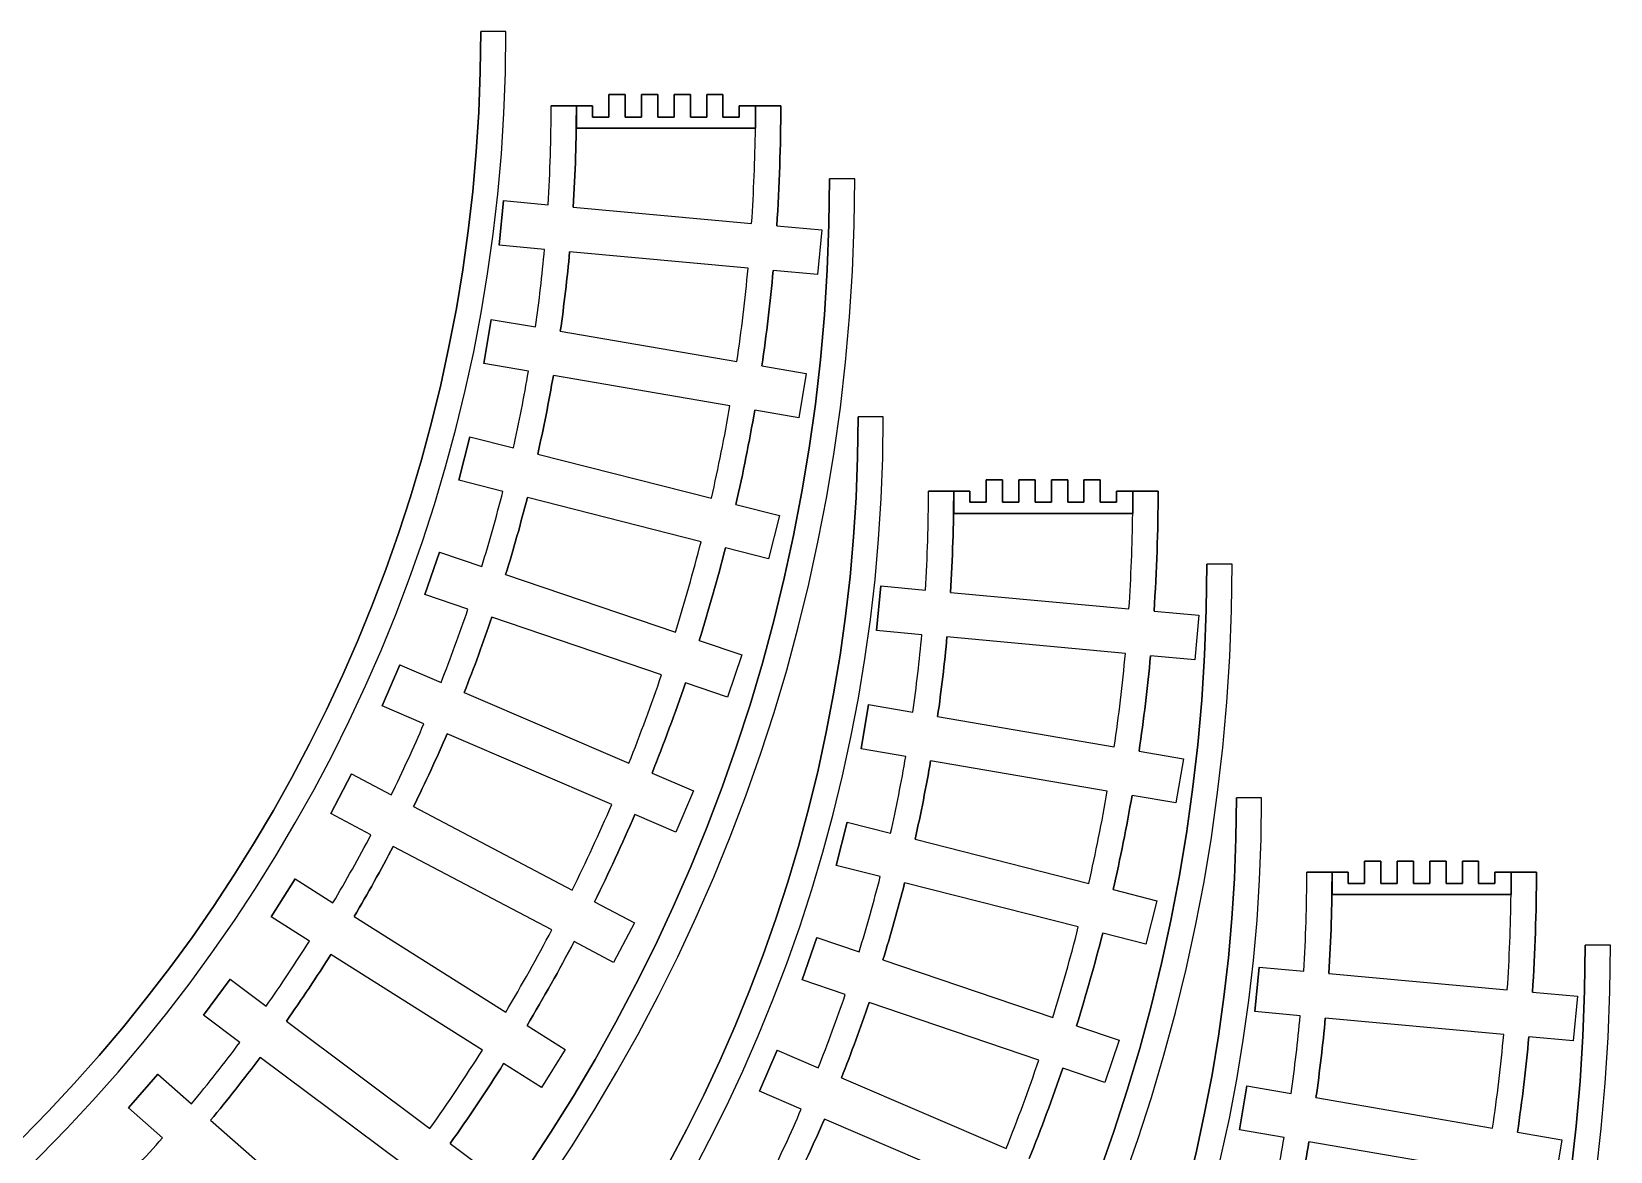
# Model space of a CAD drawing. Header units: millimetres. Extents: x 32 to 618, y 131 to 681.
# Drawn here: x 267.6 to 549.5, y 481.5 to 681.5 of the extents above; entities that cross this region are included whole.
import ezdxf

# ---------------------------------------------------------------- set-up
doc = ezdxf.new("R2010")
doc.units = ezdxf.units.MM
doc.layers.add('TechDraw', color=7, linetype='CONTINUOUS')

msp = doc.modelspace()

# ---------------------------------------------------------------- linework, layer by layer
at = {"layer": 'TechDraw', "color": 7}
for points in [[(352.29, 681.497), (347.79, 681.497)], [(352.29, 681.497), (347.79, 681.497)], [(360.3591, 668.228), (364.8591, 668.228), (367.7681, 668.228), (367.7681, 666.228), (370.6771, 666.228), (370.6771, 668.228), (370.6771, 670.228), (373.5861, 670.228), (373.5861, 668.228), (373.5861, 666.228), (376.4951, 666.228), (376.4951, 668.228), (376.4951, 670.228), (379.4041, 670.228), (379.4041, 668.228), (379.4041, 666.228), (382.3131, 666.228), (382.3131, 668.228), (382.3131, 670.228), (385.2221, 670.228), (385.2221, 668.228), (385.2221, 666.228), (388.1311, 666.228), (388.1311, 668.228), (388.1311, 670.228), (391.0401, 670.228), (391.0401, 668.228), (391.0401, 666.228), (393.9501, 666.228), (393.9501, 668.228), (396.8591, 668.228), (401.3591, 668.228)], [(360.3591, 668.228), (364.8591, 668.228)], [(364.8591, 668.228), (360.3591, 668.228)], [(396.8591, 668.228), (393.9501, 668.228), (393.9501, 666.228), (391.0401, 666.228), (391.0401, 668.228), (391.0401, 670.228), (388.1311, 670.228), (388.1311, 668.228), (388.1311, 666.228), (385.2221, 666.228), (385.2221, 668.228), (385.2221, 670.228), (382.3131, 670.228), (382.3131, 668.228), (382.3131, 666.228), (379.4041, 666.228), (379.4041, 668.228), (379.4041, 670.228), (376.4951, 670.228), (376.4951, 668.228), (376.4951, 666.228), (373.5861, 666.228), (373.5861, 668.228), (373.5861, 670.228), (370.6771, 670.228), (370.6771, 668.228), (370.6771, 666.228), (367.7681, 666.228), (367.7681, 668.228), (364.8591, 668.228), (364.8591, 664.228), (396.8331, 664.228)], [(396.8331, 664.228), (364.8591, 664.228), (364.8591, 668.228)], [(364.8591, 668.228), (364.8591, 664.228)], [(367.7681, 668.228), (364.8591, 668.228)], [(367.7681, 666.228), (367.7681, 668.228)], [(370.6771, 670.228), (370.6771, 668.228)], [(373.5861, 670.228), (370.6771, 670.228)], [(370.6771, 668.228), (370.6771, 666.228)], [(376.4951, 666.228), (373.5861, 666.228), (373.5861, 668.228), (373.5861, 670.228)], [(376.4951, 670.228), (376.4951, 668.228)], [(379.4041, 670.228), (376.4951, 670.228)], [(376.4951, 668.228), (376.4951, 666.228)], [(382.3131, 666.228), (379.4041, 666.228), (379.4041, 668.228), (379.4041, 670.228)], [(382.3131, 670.228), (382.3131, 668.228)], [(385.2221, 670.228), (382.3131, 670.228)], [(382.3131, 668.228), (382.3131, 666.228)], [(388.1311, 666.228), (385.2221, 666.228), (385.2221, 668.228), (385.2221, 670.228)], [(388.1311, 670.228), (388.1311, 668.228)], [(391.0401, 670.228), (388.1311, 670.228)], [(388.1311, 668.228), (388.1311, 666.228)], [(393.9501, 666.228), (391.0401, 666.228), (391.0401, 668.228), (391.0401, 670.228)], [(396.8591, 664.228), (396.8591, 668.228), (393.9501, 668.228)], [(393.9501, 668.228), (393.9501, 666.228)], [(396.8331, 664.228), (396.8591, 664.228), (396.8591, 668.228), (401.3591, 668.228)], [(396.8331, 664.228), (396.8591, 664.228), (396.8591, 668.228)], [(401.3591, 668.228), (396.8591, 668.228)], [(370.6771, 666.228), (367.7681, 666.228)], [(364.8591, 664.228), (396.8331, 664.228), (396.8591, 664.228)], [(414.572, 655.1922), (410.072, 655.1922)], [(414.572, 655.1922), (410.072, 655.1922)], [(359.1801, 642.585), (351.1011, 643.33), (351.8351, 651.296), (359.8001, 650.562)], [(359.1801, 642.585), (351.1011, 643.33), (351.8351, 651.296), (359.8001, 650.562)], [(351.8351, 651.296), (351.1011, 643.33)], [(351.8351, 651.296), (359.8001, 650.562)], [(364.2831, 650.149), (396.1591, 647.212)], [(364.2831, 650.149), (396.1591, 647.212)], [(364.2831, 650.149), (396.1591, 647.212)], [(400.6411, 646.799), (408.6651, 646.06), (407.9311, 638.094), (400.0071, 638.824)], [(400.6411, 646.799), (408.6651, 646.06), (407.9311, 638.094), (400.0071, 638.824)], [(400.6411, 646.799), (408.6651, 646.06)], [(408.6651, 646.06), (407.9311, 638.094)], [(359.1801, 642.585), (351.1011, 643.33)], [(395.5261, 639.237), (363.6611, 642.173)], [(395.5261, 639.237), (363.6611, 642.173)], [(407.9311, 638.094), (400.0071, 638.824)], [(356.3101, 620.828), (348.3151, 622.203), (349.6711, 630.088), (357.5541, 628.731)], [(356.3101, 620.828), (348.3151, 622.203), (349.6711, 630.088), (357.5541, 628.731)], [(349.6711, 630.088), (348.3151, 622.203)], [(349.6711, 630.088), (357.5541, 628.731)], [(361.9901, 627.968), (393.5381, 622.539)], [(361.9901, 627.968), (393.5381, 622.539)], [(356.3101, 620.828), (348.3151, 622.203)], [(397.9741, 621.776), (405.9161, 620.409), (404.5591, 612.525), (396.7161, 613.874)], [(397.9741, 621.776), (405.9161, 620.409), (404.5591, 612.525), (396.7161, 613.874)], [(397.9741, 621.776), (405.9161, 620.409)], [(405.9161, 620.409), (404.5591, 612.525)], [(392.2811, 614.638), (360.7451, 620.065)], [(392.2811, 614.638), (360.7451, 620.065)], [(404.5591, 612.525), (396.7161, 613.874)], [(419.669, 612.6741), (415.169, 612.6741)], [(419.669, 612.6741), (415.169, 612.6741)], [(351.7421, 599.3621), (343.8791, 601.361), (345.8501, 609.114), (353.6021, 607.144)], [(351.7421, 599.3621), (343.8791, 601.361), (345.8501, 609.114), (353.6021, 607.144)], [(345.8501, 609.114), (343.8791, 601.361)], [(345.8501, 609.114), (353.6021, 607.144)], [(357.9651, 606.035), (388.9901, 598.1472)], [(357.9651, 606.035), (388.9901, 598.1472)], [(351.7421, 599.3621), (343.8791, 601.361)], [(427.7382, 599.4051), (432.2382, 599.4051), (435.1472, 599.4051), (435.1472, 597.4051), (438.0562, 597.4051), (438.0562, 599.4051), (438.0562, 601.4051), (440.9652, 601.4051), (440.9652, 599.4051), (440.9652, 597.4051), (443.8742, 597.4051), (443.8742, 599.4051), (443.8742, 601.4051), (446.7832, 601.4051), (446.7832, 599.4051), (446.7832, 597.4051), (449.6922, 597.4051), (449.6922, 599.4051), (449.6922, 601.4051), (452.6012, 601.4051), (452.6012, 599.4051), (452.6012, 597.4051), (455.5102, 597.4051), (455.5102, 599.4051), (455.5102, 601.4051), (458.4192, 601.4051), (458.4192, 599.4051), (458.4192, 597.4051), (461.3292, 597.4051), (461.3292, 599.4051), (464.2382, 599.4051), (468.7382, 599.4051)], [(464.2382, 599.4051), (461.3292, 599.4051), (461.3292, 597.4051), (458.4192, 597.4051), (458.4192, 599.4051), (458.4192, 601.4051), (455.5102, 601.4051), (455.5102, 599.4051), (455.5102, 597.4051), (452.6012, 597.4051), (452.6012, 599.4051), (452.6012, 601.4051), (449.6922, 601.4051), (449.6922, 599.4051), (449.6922, 597.4051), (446.7832, 597.4051), (446.7832, 599.4051), (446.7832, 601.4051), (443.8742, 601.4051), (443.8742, 599.4051), (443.8742, 597.4051), (440.9652, 597.4051), (440.9652, 599.4051), (440.9652, 601.4051), (438.0562, 601.4051), (438.0562, 599.4051), (438.0562, 597.4051), (435.1472, 597.4051), (435.1472, 599.4051), (432.2382, 599.4051), (432.2382, 595.4051), (464.2122, 595.4051)], [(438.0562, 601.4051), (438.0562, 599.4051)], [(440.9652, 601.4051), (438.0562, 601.4051)], [(443.8742, 597.4051), (440.9652, 597.4051), (440.9652, 599.4051), (440.9652, 601.4051)], [(443.8742, 601.4051), (443.8742, 599.4051)], [(446.7832, 601.4051), (443.8742, 601.4051)], [(449.6922, 597.4051), (446.7832, 597.4051), (446.7832, 599.4051), (446.7832, 601.4051)], [(449.6922, 601.4051), (449.6922, 599.4051)], [(452.6012, 601.4051), (449.6922, 601.4051)], [(455.5102, 597.4051), (452.6012, 597.4051), (452.6012, 599.4051), (452.6012, 601.4051)], [(455.5102, 601.4051), (455.5102, 599.4051)], [(458.4192, 601.4051), (455.5102, 601.4051)], [(461.3292, 597.4051), (458.4192, 597.4051), (458.4192, 599.4051), (458.4192, 601.4051)], [(387.1171, 590.3689), (356.1031, 598.2534)], [(387.1171, 590.3689), (356.1031, 598.2534)], [(427.7382, 599.4051), (432.2382, 599.4051)], [(432.2382, 599.4051), (427.7382, 599.4051)], [(464.2122, 595.4051), (432.2382, 595.4051), (432.2382, 599.4051)], [(432.2382, 599.4051), (432.2382, 595.4051)], [(435.1472, 599.4051), (432.2382, 599.4051)], [(435.1472, 597.4051), (435.1472, 599.4051)], [(438.0562, 599.4051), (438.0562, 597.4051)], [(443.8742, 599.4051), (443.8742, 597.4051)], [(449.6922, 599.4051), (449.6922, 597.4051)], [(455.5102, 599.4051), (455.5102, 597.4051)], [(464.2382, 595.4051), (464.2382, 599.4051), (461.3292, 599.4051)], [(461.3292, 599.4051), (461.3292, 597.4051)], [(464.2122, 595.4051), (464.2382, 595.4051), (464.2382, 599.4051), (468.7382, 599.4051)], [(464.2122, 595.4051), (464.2382, 595.4051), (464.2382, 599.4051)], [(468.7382, 599.4051), (464.2382, 599.4051)], [(393.3521, 597.0381), (401.1621, 595.0527), (399.1911, 587.2994), (391.4781, 589.2602)], [(393.3521, 597.0381), (401.1621, 595.0527), (399.1911, 587.2994), (391.4781, 589.2602)], [(393.3521, 597.0381), (401.1621, 595.0527)], [(401.1621, 595.0527), (399.1911, 587.2994)], [(432.2382, 595.4051), (464.2122, 595.4051), (464.2382, 595.4051)], [(438.0562, 597.4051), (435.1472, 597.4051)], [(345.5041, 578.3212), (337.8222, 580.9308), (340.3956, 588.5056), (347.9691, 585.9328)], [(345.5041, 578.3212), (337.8222, 580.9308), (340.3956, 588.5056), (347.9691, 585.9328)], [(340.3956, 588.5056), (337.8222, 580.9308)], [(340.3956, 588.5056), (347.9691, 585.9328)], [(399.1911, 587.2994), (391.4781, 589.2602)], [(352.2311, 584.4847), (382.5411, 574.1876)], [(352.2311, 584.4847), (382.5411, 574.1876)], [(481.951, 586.3693), (477.451, 586.3693)], [(481.951, 586.3693), (477.451, 586.3693)], [(345.5041, 578.3212), (337.8222, 580.9308)], [(426.5592, 573.7621), (418.4802, 574.5071), (419.2142, 582.4731), (427.1792, 581.7391)], [(426.5592, 573.7621), (418.4802, 574.5071), (419.2142, 582.4731), (427.1792, 581.7391)], [(419.2142, 582.4731), (418.4802, 574.5071)], [(419.2142, 582.4731), (427.1792, 581.7391)], [(431.6622, 581.3261), (463.5382, 578.3891)], [(431.6622, 581.3261), (463.5382, 578.3891)], [(431.6622, 581.3261), (463.5382, 578.3891)], [(380.0641, 566.5802), (349.7641, 576.8736)], [(380.0641, 566.5802), (349.7641, 576.8736)], [(468.0202, 577.9761), (476.0442, 577.2371), (475.3102, 569.2711), (467.3862, 570.0011)], [(468.0202, 577.9761), (476.0442, 577.2371), (475.3102, 569.2711), (467.3862, 570.0011)], [(468.0202, 577.9761), (476.0442, 577.2371)], [(476.0442, 577.2371), (475.3102, 569.2711)], [(386.8031, 572.7396), (394.4331, 570.1476), (391.8601, 562.5728), (384.3251, 565.1327)], [(386.8031, 572.7396), (394.4331, 570.1476), (391.8601, 562.5728), (384.3251, 565.1327)], [(386.8031, 572.7396), (394.4331, 570.1476)], [(426.5592, 573.7621), (418.4802, 574.5071)], [(462.9052, 570.4141), (431.0402, 573.3501)], [(462.9052, 570.4141), (431.0402, 573.3501)], [(394.4331, 570.1476), (391.8601, 562.5728)], [(475.3102, 569.2711), (467.3862, 570.0011)], [(337.6339, 557.8345), (330.1808, 561.0388), (333.3406, 568.3883), (340.6885, 565.2293)], [(337.6339, 557.8345), (330.1808, 561.0388), (333.3406, 568.3883), (340.6885, 565.2293)], [(333.3406, 568.3883), (330.1808, 561.0388)], [(333.3406, 568.3883), (340.6885, 565.2293)], [(391.8601, 562.5728), (384.3251, 565.1327)], [(344.8241, 563.4512), (374.2331, 550.8077)], [(344.8241, 563.4512), (374.2331, 550.8077)], [(423.6892, 552.0051), (415.6942, 553.3801), (417.0502, 561.2651), (424.9332, 559.9081)], [(423.6892, 552.0051), (415.6942, 553.3801), (417.0502, 561.2651), (424.9332, 559.9081)], [(417.0502, 561.2651), (415.6942, 553.3801)], [(417.0502, 561.2651), (424.9332, 559.9081)], [(337.6339, 557.8345), (330.1808, 561.0388)], [(429.3692, 559.1451), (460.9172, 553.7161)], [(429.3692, 559.1451), (460.9172, 553.7161)], [(371.1661, 543.4182), (341.7681, 556.0571)], [(371.1661, 543.4182), (341.7681, 556.0571)], [(423.6892, 552.0051), (415.6942, 553.3801)], [(465.3532, 552.9531), (473.2952, 551.5861), (471.9382, 543.7021), (464.0952, 545.0511)], [(465.3532, 552.9531), (473.2952, 551.5861), (471.9382, 543.7021), (464.0952, 545.0511)], [(465.3532, 552.9531), (473.2952, 551.5861)], [(459.6602, 545.8151), (428.1242, 551.2421)], [(459.6602, 545.8151), (428.1242, 551.2421)], [(473.2952, 551.5861), (471.9382, 543.7021)], [(328.181, 538.0285), (321.0023, 541.8076), (324.7289, 548.8866), (331.8063, 545.1608)], [(328.181, 538.0285), (321.0023, 541.8076), (324.7289, 548.8866), (331.8063, 545.1608)], [(324.7289, 548.8866), (321.0023, 541.8076)], [(324.7289, 548.8866), (331.8063, 545.1608)], [(378.3681, 549.0298), (385.7711, 545.8472), (382.6111, 538.4976), (375.3001, 541.6408)], [(378.3681, 549.0298), (385.7711, 545.8472), (382.6111, 538.4976), (375.3001, 541.6408)], [(378.3681, 549.0298), (385.7711, 545.8472)], [(385.7711, 545.8472), (382.6111, 538.4976)], [(471.9382, 543.7021), (464.0952, 545.0511)], [(487.236, 544.5964), (482.736, 544.5964)], [(487.236, 544.5964), (482.736, 544.5964)], [(328.181, 538.0285), (321.0023, 541.8076)], [(335.7899, 543.0637), (364.1161, 528.1518)], [(335.7899, 543.0637), (364.1161, 528.1518)], [(382.6111, 538.4976), (375.3001, 541.6408)], [(419.1212, 530.5392), (411.2582, 532.5381), (413.2292, 540.2911), (420.9812, 538.3211)], [(419.1212, 530.5392), (411.2582, 532.5381), (413.2292, 540.2911), (420.9812, 538.3211)], [(413.2292, 540.2911), (411.2582, 532.5381)], [(413.2292, 540.2911), (420.9812, 538.3211)], [(360.4791, 521.0256), (332.1629, 535.9322)], [(360.4791, 521.0256), (332.1629, 535.9322)], [(425.3442, 537.2121), (456.3692, 529.3243)], [(425.3442, 537.2121), (456.3692, 529.3243)], [(495.305, 531.3275), (499.805, 531.3275), (502.714, 531.3275), (502.714, 529.3275), (505.623, 529.3275), (505.623, 531.3275), (505.623, 533.3275), (508.532, 533.3275), (508.532, 531.3275), (508.532, 529.3275), (511.441, 529.3275), (511.441, 531.3275), (511.441, 533.3275), (514.35, 533.3275), (514.35, 531.3275), (514.35, 529.3275), (517.259, 529.3275), (517.259, 531.3275), (517.259, 533.3275), (520.168, 533.3275), (520.168, 531.3275), (520.168, 529.3275), (523.077, 529.3275), (523.077, 531.3275), (523.077, 533.3275), (525.986, 533.3275), (525.986, 531.3275), (525.986, 529.3275), (528.896, 529.3275), (528.896, 531.3275), (531.805, 531.3275), (536.305, 531.3275)], [(531.805, 531.3275), (528.896, 531.3275), (528.896, 529.3275), (525.986, 529.3275), (525.986, 531.3275), (525.986, 533.3275), (523.077, 533.3275), (523.077, 531.3275), (523.077, 529.3275), (520.168, 529.3275), (520.168, 531.3275), (520.168, 533.3275), (517.259, 533.3275), (517.259, 531.3275), (517.259, 529.3275), (514.35, 529.3275), (514.35, 531.3275), (514.35, 533.3275), (511.441, 533.3275), (511.441, 531.3275), (511.441, 529.3275), (508.532, 529.3275), (508.532, 531.3275), (508.532, 533.3275), (505.623, 533.3275), (505.623, 531.3275), (505.623, 529.3275), (502.714, 529.3275), (502.714, 531.3275), (499.805, 531.3275), (499.805, 527.3275), (531.779, 527.3275)], [(505.623, 533.3275), (505.623, 531.3275)], [(508.532, 533.3275), (505.623, 533.3275)], [(511.441, 529.3275), (508.532, 529.3275), (508.532, 531.3275), (508.532, 533.3275)], [(511.441, 533.3275), (511.441, 531.3275)], [(514.35, 533.3275), (511.441, 533.3275)], [(517.259, 529.3275), (514.35, 529.3275), (514.35, 531.3275), (514.35, 533.3275)], [(517.259, 533.3275), (517.259, 531.3275)], [(520.168, 533.3275), (517.259, 533.3275)], [(523.077, 529.3275), (520.168, 529.3275), (520.168, 531.3275), (520.168, 533.3275)], [(523.077, 533.3275), (523.077, 531.3275)], [(525.986, 533.3275), (523.077, 533.3275)], [(528.896, 529.3275), (525.986, 529.3275), (525.986, 531.3275), (525.986, 533.3275)], [(317.2033, 519.0251), (310.3432, 523.3559), (314.6137, 530.1206), (321.377, 525.851)], [(317.2033, 519.0251), (310.3432, 523.3559), (314.6137, 530.1206), (321.377, 525.851)], [(314.6137, 530.1206), (310.3432, 523.3559)], [(314.6137, 530.1206), (321.377, 525.851)], [(419.1212, 530.5392), (411.2582, 532.5381)], [(495.305, 531.3275), (499.805, 531.3275)], [(499.805, 531.3275), (495.305, 531.3275)], [(531.779, 527.3275), (499.805, 527.3275), (499.805, 531.3275)], [(499.805, 531.3275), (499.805, 527.3275)], [(502.714, 531.3275), (499.805, 531.3275)], [(502.714, 529.3275), (502.714, 531.3275)], [(505.623, 531.3275), (505.623, 529.3275)], [(511.441, 531.3275), (511.441, 529.3275)], [(517.259, 531.3275), (517.259, 529.3275)], [(523.077, 531.3275), (523.077, 529.3275)], [(531.805, 527.3275), (531.805, 531.3275), (528.896, 531.3275)], [(528.896, 531.3275), (528.896, 529.3275)], [(531.779, 527.3275), (531.805, 527.3275), (531.805, 531.3275), (536.305, 531.3275)], [(531.779, 527.3275), (531.805, 527.3275), (531.805, 531.3275)], [(536.305, 531.3275), (531.805, 531.3275)], [(454.4962, 521.546), (423.4822, 529.4305)], [(454.4962, 521.546), (423.4822, 529.4305)], [(460.7312, 528.2152), (468.5412, 526.2298), (466.5702, 518.4765), (458.8572, 520.4373)], [(460.7312, 528.2152), (468.5412, 526.2298), (466.5702, 518.4765), (458.8572, 520.4373)], [(460.7312, 528.2152), (468.5412, 526.2298)], [(499.805, 527.3275), (531.779, 527.3275), (531.805, 527.3275)], [(505.623, 529.3275), (502.714, 529.3275)], [(368.0991, 526.0549), (375.2291, 522.3013), (371.5031, 515.2223), (364.4611, 518.9294)], [(368.0991, 526.0549), (375.2291, 522.3013), (371.5031, 515.2223), (364.4611, 518.9294)], [(368.0991, 526.0549), (375.2291, 522.3013)], [(468.5412, 526.2298), (466.5702, 518.4765)], [(317.2033, 519.0251), (310.3432, 523.3559)], [(325.1837, 523.4479), (352.2521, 506.35952)], [(325.1837, 523.4479), (352.2521, 506.35952)], [(375.2291, 522.3013), (371.5031, 515.2223)], [(371.5031, 515.2223), (364.4611, 518.9294)], [(412.8832, 509.4983), (405.2013, 512.1079), (407.7747, 519.6827), (415.3482, 517.1099)], [(412.8832, 509.4983), (405.2013, 512.1079), (407.7747, 519.6827), (415.3482, 517.1099)], [(407.7747, 519.6827), (405.2013, 512.1079)], [(407.7747, 519.6827), (415.3482, 517.1099)], [(466.5702, 518.4765), (458.8572, 520.4373)], [(348.0671, 499.54067), (321.0084, 516.6229)], [(348.0671, 499.54067), (321.0084, 516.6229)], [(549.519, 518.292), (545.019, 518.292)], [(549.519, 518.292), (545.019, 518.292)], [(419.6102, 515.6618), (449.9202, 505.3647)], [(419.6102, 515.6618), (449.9202, 505.3647)], [(494.126, 505.6845), (486.047, 506.4295), (486.781, 514.3955), (494.746, 513.6615)], [(494.126, 505.6845), (486.047, 506.4295), (486.781, 514.3955), (494.746, 513.6615)], [(486.781, 514.3955), (486.047, 506.4295)], [(486.781, 514.3955), (494.746, 513.6615)], [(499.229, 513.2485), (531.105, 510.3115)], [(499.229, 513.2485), (531.105, 510.3115)], [(499.229, 513.2485), (531.105, 510.3115)], [(304.7684, 500.94169), (298.2692, 505.7973), (303.0574, 512.20616), (309.4648, 507.41909)], [(304.7684, 500.94169), (298.2692, 505.7973), (303.0574, 512.20616), (309.4648, 507.41909)], [(303.0574, 512.20616), (298.2692, 505.7973)], [(303.0574, 512.20616), (309.4648, 507.41909)], [(412.8832, 509.4983), (405.2013, 512.1079)], [(447.4432, 497.7573), (417.1432, 508.0507)], [(447.4432, 497.7573), (417.1432, 508.0507)], [(535.587, 509.8985), (543.611, 509.1595), (542.877, 501.1935), (534.953, 501.9235)], [(535.587, 509.8985), (543.611, 509.1595), (542.877, 501.1935), (534.953, 501.9235)], [(535.587, 509.8985), (543.611, 509.1595)], [(543.611, 509.1595), (542.877, 501.1935)], [(304.7684, 500.94169), (298.2692, 505.7973)], [(313.0712, 504.72467), (338.7158, 485.5652)], [(313.0712, 504.72467), (338.7158, 485.5652)], [(494.126, 505.6845), (486.047, 506.4295)], [(530.472, 502.3365), (498.607, 505.2725)], [(530.472, 502.3365), (498.607, 505.2725)], [(356.0591, 503.95657), (362.8731, 499.65506), (358.6021, 492.8903), (351.8731, 497.13848)], [(356.0591, 503.95657), (362.8731, 499.65506), (358.6021, 492.8903), (351.8731, 497.13848)], [(356.0591, 503.95657), (362.8731, 499.65506)], [(454.1822, 503.9167), (461.8122, 501.3247), (459.2392, 493.7499), (451.7042, 496.3098)], [(454.1822, 503.9167), (461.8122, 501.3247), (459.2392, 493.7499), (451.7042, 496.3098)], [(454.1822, 503.9167), (461.8122, 501.3247)], [(542.877, 501.1935), (534.953, 501.9235)], [(362.8731, 499.65506), (358.6021, 492.8903)], [(405.013, 489.0116), (397.5599, 492.2159), (400.7197, 499.5654), (408.0676, 496.4064)], [(405.013, 489.0116), (397.5599, 492.2159), (400.7197, 499.5654), (408.0676, 496.4064)], [(400.7197, 499.5654), (397.5599, 492.2159)], [(400.7197, 499.5654), (408.0676, 496.4064)], [(461.8122, 501.3247), (459.2392, 493.7499)], [(334.0088, 479.0957), (308.3733, 498.24835)], [(334.0088, 479.0957), (308.3733, 498.24835)], [(358.6021, 492.8903), (351.8731, 497.13848)], [(459.2392, 493.7499), (451.7042, 496.3098)], [(290.953, 483.8896), (284.8548, 489.2402), (290.1311, 495.25362), (296.1431, 489.9786)], [(290.953, 483.8896), (284.8548, 489.2402), (290.1311, 495.25362), (296.1431, 489.9786)], [(290.1311, 495.25362), (284.8548, 489.2402)], [(290.1311, 495.25362), (296.1431, 489.9786)], [(412.2032, 494.6283), (441.6122, 481.9848)], [(412.2032, 494.6283), (441.6122, 481.9848)], [(405.013, 489.0116), (397.5599, 492.2159)], [(491.256, 483.9275), (483.261, 485.3025), (484.617, 493.1875), (492.5, 491.8305)], [(491.256, 483.9275), (483.261, 485.3025), (484.617, 493.1875), (492.5, 491.8305)], [(484.617, 493.1875), (483.261, 485.3025)], [(484.617, 493.1875), (492.5, 491.8305)], [(496.936, 491.0675), (528.484, 485.6385)], [(496.936, 491.0675), (528.484, 485.6385)], [(290.953, 483.8896), (284.8548, 489.2402)], [(299.5271, 487.0095), (323.5894, 465.897)], [(299.5271, 487.0095), (323.5894, 465.897)], [(438.5452, 474.5953), (409.1472, 487.2342)], [(438.5452, 474.5953), (409.1472, 487.2342)], [(491.256, 483.9275), (483.261, 485.3025)], [(342.3219, 482.871), (348.7771, 478.0482), (343.9891, 471.6393), (337.6138, 476.4024)], [(342.3219, 482.871), (348.7771, 478.0482), (343.9891, 471.6393), (337.6138, 476.4024)], [(342.3219, 482.871), (348.7771, 478.0482)], [(527.227, 477.7375), (495.691, 483.1645)], [(527.227, 477.7375), (495.691, 483.1645)], [(532.92, 484.8755), (540.862, 483.5085), (539.505, 475.6245), (531.662, 476.9735)], [(532.92, 484.8755), (540.862, 483.5085), (539.505, 475.6245), (531.662, 476.9735)], [(532.92, 484.8755), (540.862, 483.5085)], [(540.862, 483.5085), (539.505, 475.6245)]]:
    msp.add_lwpolyline(points, dxfattribs=at)
for points in [[(68.29, 397.497), (225.13887, 397.497), (352.29, 524.64813), (352.29, 681.497)], [(347.79, 681.497), (347.79, 527.13341), (222.65359, 401.997), (68.29, 401.997)], [(68.29, 397.497), (225.13887, 397.497), (352.29, 524.64813), (352.29, 681.497)], [(68.29, 401.997), (222.65359, 401.997), (347.79, 527.13341), (347.79, 681.497)], [(359.8001, 650.562), (360.1721, 656.443), (360.3591, 662.335), (360.3591, 668.228)], [(359.8001, 650.562), (360.1721, 656.443), (360.3591, 662.335), (360.3591, 668.228)], [(359.8001, 650.562), (360.1721, 656.443), (360.3591, 662.335), (360.3591, 668.228)], [(364.8591, 668.228), (364.8591, 662.197), (364.6661, 656.168), (364.2831, 650.149)], [(364.8591, 668.228), (364.8591, 662.197), (364.6661, 656.168), (364.2831, 650.149)], [(364.2831, 650.149), (364.6661, 656.168), (364.8591, 662.197), (364.8591, 668.228)], [(396.8331, 664.228), (396.8501, 665.561), (396.8591, 666.895), (396.8591, 668.228)], [(396.8591, 668.228), (396.8591, 666.895), (396.8501, 665.561), (396.8331, 664.228)], [(396.8331, 664.228), (396.8501, 665.561), (396.8591, 666.895), (396.8591, 668.228)], [(401.3591, 668.228), (401.3591, 661.079), (401.1191, 653.932), (400.6411, 646.799)], [(401.3591, 668.228), (401.3591, 661.079), (401.1191, 653.932), (400.6411, 646.799)], [(400.6411, 646.799), (401.1191, 653.932), (401.3591, 661.079), (401.3591, 668.228)], [(396.1591, 647.212), (396.5371, 652.877), (396.7611, 658.551), (396.8331, 664.228)], [(396.1591, 647.212), (396.5371, 652.877), (396.7611, 658.551), (396.8331, 664.228)], [(396.1591, 647.212), (396.5371, 652.877), (396.7611, 658.551), (396.8331, 664.228)], [(94.072, 334.6922), (271.0793, 334.6922), (414.572, 478.1849), (414.572, 655.1922)], [(410.072, 655.1922), (410.072, 480.6702), (268.594, 339.1922), (94.072, 339.1922)], [(94.072, 334.6922), (271.0793, 334.6922), (414.572, 478.1849), (414.572, 655.1922)], [(94.072, 339.1922), (268.594, 339.1922), (410.072, 480.6702), (410.072, 655.1922)], [(357.5541, 628.731), (358.2111, 633.335), (358.7531, 637.955), (359.1801, 642.585)], [(357.5541, 628.731), (358.2111, 633.335), (358.7531, 637.955), (359.1801, 642.585)], [(357.5541, 628.731), (358.2111, 633.335), (358.7531, 637.955), (359.1801, 642.585)], [(363.6611, 642.173), (363.2231, 637.424), (362.6661, 632.688), (361.9901, 627.968)], [(361.9901, 627.968), (362.6661, 632.688), (363.2231, 637.424), (363.6611, 642.173)], [(393.5381, 622.539), (394.3491, 628.086), (395.0121, 633.654), (395.5261, 639.237)], [(393.5381, 622.539), (394.3491, 628.086), (395.0121, 633.654), (395.5261, 639.237)], [(400.0071, 638.824), (399.4821, 633.124), (398.8041, 627.439), (397.9741, 621.776)], [(400.0071, 638.824), (399.4821, 633.124), (398.8041, 627.439), (397.9741, 621.776)], [(397.9741, 621.776), (398.8041, 627.439), (399.4821, 633.124), (400.0071, 638.824)], [(353.6021, 607.144), (354.6181, 611.682), (355.5211, 616.245), (356.3101, 620.828)], [(353.6021, 607.144), (354.6181, 611.682), (355.5211, 616.245), (356.3101, 620.828)], [(353.6021, 607.144), (354.6181, 611.682), (355.5211, 616.245), (356.3101, 620.828)], [(360.7451, 620.065), (359.9361, 615.365), (359.0091, 610.687), (357.9651, 606.035)], [(357.9651, 606.035), (359.0091, 610.687), (359.9361, 615.365), (360.7451, 620.065)], [(135.669, 328.6741), (292.51787, 328.6741), (419.669, 455.82523), (419.669, 612.6741)], [(415.169, 612.6741), (415.169, 458.31051), (290.03259, 333.1741), (135.669, 333.1741)], [(135.669, 328.6741), (292.51787, 328.6741), (419.669, 455.82523), (419.669, 612.6741)], [(135.669, 333.1741), (290.03259, 333.1741), (415.169, 458.31051), (415.169, 612.6741)], [(388.9901, 598.1472), (390.2331, 603.6139), (391.3301, 609.113), (392.2811, 614.638)], [(388.9901, 598.1472), (390.2331, 603.6139), (391.3301, 609.113), (392.2811, 614.638)], [(396.7161, 613.874), (395.7451, 608.233), (394.6241, 602.6192), (393.3521, 597.0381)], [(396.7161, 613.874), (395.7451, 608.233), (394.6241, 602.6192), (393.3521, 597.0381)], [(393.3521, 597.0381), (394.6241, 602.6192), (395.7451, 608.233), (396.7161, 613.874)], [(347.9691, 585.9328), (349.3381, 590.3772), (350.5961, 594.855), (351.7421, 599.3621)], [(347.9691, 585.9328), (349.3381, 590.3772), (350.5961, 594.855), (351.7421, 599.3621)], [(347.9691, 585.9328), (349.3381, 590.3772), (350.5961, 594.855), (351.7421, 599.3621)], [(356.1031, 598.2534), (354.9281, 593.632), (353.6371, 589.041), (352.2311, 584.4847)], [(352.2311, 584.4847), (353.6371, 589.041), (354.9281, 593.632), (356.1031, 598.2534)], [(427.1792, 581.7391), (427.5512, 587.6201), (427.7382, 593.5121), (427.7382, 599.4051)], [(427.1792, 581.7391), (427.5512, 587.6201), (427.7382, 593.5121), (427.7382, 599.4051)], [(427.1792, 581.7391), (427.5512, 587.6201), (427.7382, 593.5121), (427.7382, 599.4051)], [(432.2382, 599.4051), (432.2382, 593.3741), (432.0452, 587.3451), (431.6622, 581.3261)], [(432.2382, 599.4051), (432.2382, 593.3741), (432.0452, 587.3451), (431.6622, 581.3261)], [(431.6622, 581.3261), (432.0452, 587.3451), (432.2382, 593.3741), (432.2382, 599.4051)], [(464.2122, 595.4051), (464.2292, 596.7381), (464.2382, 598.0721), (464.2382, 599.4051)], [(464.2382, 599.4051), (464.2382, 598.0721), (464.2292, 596.7381), (464.2122, 595.4051)], [(464.2122, 595.4051), (464.2292, 596.7381), (464.2382, 598.0721), (464.2382, 599.4051)], [(468.7382, 599.4051), (468.7382, 592.2561), (468.4982, 585.1091), (468.0202, 577.9761)], [(468.7382, 599.4051), (468.7382, 592.2561), (468.4982, 585.1091), (468.0202, 577.9761)], [(468.0202, 577.9761), (468.4982, 585.1091), (468.7382, 592.2561), (468.7382, 599.4051)], [(463.5382, 578.3891), (463.9162, 584.0541), (464.1402, 589.7281), (464.2122, 595.4051)], [(463.5382, 578.3891), (463.9162, 584.0541), (464.1402, 589.7281), (464.2122, 595.4051)], [(463.5382, 578.3891), (463.9162, 584.0541), (464.1402, 589.7281), (464.2122, 595.4051)], [(382.5411, 574.1876), (384.2101, 579.5398), (385.7351, 584.9355), (387.1171, 590.3689)], [(382.5411, 574.1876), (384.2101, 579.5398), (385.7351, 584.9355), (387.1171, 590.3689)], [(391.4781, 589.2602), (390.0681, 583.7125), (388.5091, 578.2037), (386.8031, 572.7396)], [(391.4781, 589.2602), (390.0681, 583.7125), (388.5091, 578.2037), (386.8031, 572.7396)], [(386.8031, 572.7396), (388.5091, 578.2037), (390.0681, 583.7125), (391.4781, 589.2602)], [(161.451, 265.8693), (338.4583, 265.8693), (481.951, 409.362), (481.951, 586.3693)], [(477.451, 586.3693), (477.451, 411.8473), (335.973, 270.3693), (161.451, 270.3693)], [(161.451, 265.8693), (338.4583, 265.8693), (481.951, 409.362), (481.951, 586.3693)], [(161.451, 270.3693), (335.973, 270.3693), (477.451, 411.8473), (477.451, 586.3693)], [(340.6885, 565.2293), (342.4022, 569.5525), (344.0081, 573.9178), (345.5041, 578.3212)], [(340.6885, 565.2293), (342.4022, 569.5525), (344.0081, 573.9178), (345.5041, 578.3212)], [(340.6885, 565.2293), (342.4022, 569.5525), (344.0081, 573.9178), (345.5041, 578.3212)], [(349.7641, 576.8736), (348.2311, 572.3587), (346.5831, 567.8832), (344.8241, 563.4512)], [(344.8241, 563.4512), (346.5831, 567.8832), (348.2311, 572.3587), (349.7641, 576.8736)], [(424.9332, 559.9081), (425.5902, 564.5121), (426.1322, 569.1321), (426.5592, 573.7621)], [(424.9332, 559.9081), (425.5902, 564.5121), (426.1322, 569.1321), (426.5592, 573.7621)], [(424.9332, 559.9081), (425.5902, 564.5121), (426.1322, 569.1321), (426.5592, 573.7621)], [(431.0402, 573.3501), (430.6022, 568.6011), (430.0452, 563.8651), (429.3692, 559.1451)], [(429.3692, 559.1451), (430.0452, 563.8651), (430.6022, 568.6011), (431.0402, 573.3501)], [(460.9172, 553.7161), (461.7282, 559.2631), (462.3912, 564.8311), (462.9052, 570.4141)], [(460.9172, 553.7161), (461.7282, 559.2631), (462.3912, 564.8311), (462.9052, 570.4141)], [(467.3862, 570.0011), (466.8612, 564.3011), (466.1832, 558.6161), (465.3532, 552.9531)], [(467.3862, 570.0011), (466.8612, 564.3011), (466.1832, 558.6161), (465.3532, 552.9531)], [(465.3532, 552.9531), (466.1832, 558.6161), (466.8612, 564.3011), (467.3862, 570.0011)], [(374.2331, 550.8077), (376.3161, 556.0126), (378.2601, 561.2719), (380.0641, 566.5802)], [(374.2331, 550.8077), (376.3161, 556.0126), (378.2601, 561.2719), (380.0641, 566.5802)], [(384.3251, 565.1327), (382.4831, 559.7128), (380.4971, 554.3433), (378.3681, 549.0298)], [(384.3251, 565.1327), (382.4831, 559.7128), (380.4971, 554.3433), (378.3681, 549.0298)], [(378.3681, 549.0298), (380.4971, 554.3433), (382.4831, 559.7128), (384.3251, 565.1327)], [(331.8063, 545.1608), (333.854, 549.3362), (335.7971, 553.5621), (337.6339, 557.8345)], [(331.8063, 545.1608), (333.854, 549.3362), (335.7971, 553.5621), (337.6339, 557.8345)], [(331.8063, 545.1608), (333.854, 549.3362), (335.7971, 553.5621), (337.6339, 557.8345)], [(341.7681, 556.0571), (339.8847, 551.6765), (337.8914, 547.344), (335.7899, 543.0637)], [(335.7899, 543.0637), (337.8914, 547.344), (339.8847, 551.6765), (341.7681, 556.0571)], [(420.9812, 538.3211), (421.9972, 542.8591), (422.9002, 547.4221), (423.6892, 552.0051)], [(420.9812, 538.3211), (421.9972, 542.8591), (422.9002, 547.4221), (423.6892, 552.0051)], [(420.9812, 538.3211), (421.9972, 542.8591), (422.9002, 547.4221), (423.6892, 552.0051)], [(428.1242, 551.2421), (427.3152, 546.5421), (426.3882, 541.8641), (425.3442, 537.2121)], [(425.3442, 537.2121), (426.3882, 541.8641), (427.3152, 546.5421), (428.1242, 551.2421)], [(203.236, 260.5964), (360.08487, 260.5964), (487.236, 387.74753), (487.236, 544.5964)], [(482.736, 544.5964), (482.736, 390.23281), (357.59959, 265.0964), (203.236, 265.0964)], [(203.236, 260.5964), (360.08487, 260.5964), (487.236, 387.74753), (487.236, 544.5964)], [(203.236, 265.0964), (357.59959, 265.0964), (482.736, 390.23281), (482.736, 544.5964)], [(456.3692, 529.3243), (457.6122, 534.791), (458.7092, 540.2901), (459.6602, 545.8151)], [(456.3692, 529.3243), (457.6122, 534.791), (458.7092, 540.2901), (459.6602, 545.8151)], [(464.0952, 545.0511), (463.1242, 539.4101), (462.0032, 533.7963), (460.7312, 528.2152)], [(464.0952, 545.0511), (463.1242, 539.4101), (462.0032, 533.7963), (460.7312, 528.2152)], [(460.7312, 528.2152), (462.0032, 533.7963), (463.1242, 539.4101), (464.0952, 545.0511)], [(364.1161, 528.1518), (366.6011, 533.1772), (368.9521, 538.2677), (371.1661, 543.4182)], [(364.1161, 528.1518), (366.6011, 533.1772), (368.9521, 538.2677), (371.1661, 543.4182)], [(375.3001, 541.6408), (373.0401, 536.3821), (370.6381, 531.185), (368.0991, 526.0549)], [(375.3001, 541.6408), (373.0401, 536.3821), (370.6381, 531.185), (368.0991, 526.0549)], [(368.0991, 526.0549), (370.6381, 531.185), (373.0401, 536.3821), (375.3001, 541.6408)], [(321.377, 525.851), (323.746, 529.8529), (326.0147, 533.9133), (328.181, 538.0285)], [(321.377, 525.851), (323.746, 529.8529), (326.0147, 533.9133), (328.181, 538.0285)], [(321.377, 525.851), (323.746, 529.8529), (326.0147, 533.9133), (328.181, 538.0285)], [(332.1629, 535.9322), (329.9417, 531.7128), (327.6146, 527.5501), (325.1837, 523.4479)], [(325.1837, 523.4479), (327.6146, 527.5501), (329.9417, 531.7128), (332.1629, 535.9322)], [(415.3482, 517.1099), (416.7172, 521.5543), (417.9752, 526.0321), (419.1212, 530.5392)], [(415.3482, 517.1099), (416.7172, 521.5543), (417.9752, 526.0321), (419.1212, 530.5392)], [(415.3482, 517.1099), (416.7172, 521.5543), (417.9752, 526.0321), (419.1212, 530.5392)], [(494.746, 513.6615), (495.118, 519.5425), (495.305, 525.4345), (495.305, 531.3275)], [(494.746, 513.6615), (495.118, 519.5425), (495.305, 525.4345), (495.305, 531.3275)], [(494.746, 513.6615), (495.118, 519.5425), (495.305, 525.4345), (495.305, 531.3275)], [(499.805, 531.3275), (499.805, 525.2965), (499.612, 519.2675), (499.229, 513.2485)], [(499.805, 531.3275), (499.805, 525.2965), (499.612, 519.2675), (499.229, 513.2485)], [(499.229, 513.2485), (499.612, 519.2675), (499.805, 525.2965), (499.805, 531.3275)], [(531.779, 527.3275), (531.796, 528.6605), (531.805, 529.9945), (531.805, 531.3275)], [(531.805, 531.3275), (531.805, 529.9945), (531.796, 528.6605), (531.779, 527.3275)], [(531.779, 527.3275), (531.796, 528.6605), (531.805, 529.9945), (531.805, 531.3275)], [(536.305, 531.3275), (536.305, 524.1785), (536.065, 517.0315), (535.587, 509.8985)], [(536.305, 531.3275), (536.305, 524.1785), (536.065, 517.0315), (535.587, 509.8985)], [(535.587, 509.8985), (536.065, 517.0315), (536.305, 524.1785), (536.305, 531.3275)], [(423.4822, 529.4305), (422.3072, 524.8091), (421.0162, 520.2181), (419.6102, 515.6618)], [(419.6102, 515.6618), (421.0162, 520.2181), (422.3072, 524.8091), (423.4822, 529.4305)], [(531.105, 510.3115), (531.483, 515.9765), (531.707, 521.6505), (531.779, 527.3275)], [(531.105, 510.3115), (531.483, 515.9765), (531.707, 521.6505), (531.779, 527.3275)], [(531.105, 510.3115), (531.483, 515.9765), (531.707, 521.6505), (531.779, 527.3275)], [(309.4648, 507.41909), (312.1404, 511.22279), (314.7207, 515.0927), (317.2033, 519.0251)], [(309.4648, 507.41909), (312.1404, 511.22279), (314.7207, 515.0927), (317.2033, 519.0251)], [(309.4648, 507.41909), (312.1404, 511.22279), (314.7207, 515.0927), (317.2033, 519.0251)], [(352.2521, 506.35952), (355.1241, 511.17439), (357.8671, 516.0648), (360.4791, 521.0256)], [(352.2521, 506.35952), (355.1241, 511.17439), (357.8671, 516.0648), (360.4791, 521.0256)], [(364.4611, 518.9294), (361.7941, 513.86433), (358.9931, 508.87159), (356.0591, 503.95657)], [(364.4611, 518.9294), (361.7941, 513.86433), (358.9931, 508.87159), (356.0591, 503.95657)], [(356.0591, 503.95657), (358.9931, 508.87159), (361.7941, 513.86433), (364.4611, 518.9294)], [(449.9202, 505.3647), (451.5892, 510.7169), (453.1142, 516.1126), (454.4962, 521.546)], [(449.9202, 505.3647), (451.5892, 510.7169), (453.1142, 516.1126), (454.4962, 521.546)], [(458.8572, 520.4373), (457.4472, 514.8896), (455.8882, 509.3808), (454.1822, 503.9167)], [(458.8572, 520.4373), (457.4472, 514.8896), (455.8882, 509.3808), (454.1822, 503.9167)], [(454.1822, 503.9167), (455.8882, 509.3808), (457.4472, 514.8896), (458.8572, 520.4373)], [(229.019, 197.792), (406.0263, 197.792), (549.519, 341.2847), (549.519, 518.292)], [(545.019, 518.292), (545.019, 343.77), (403.541, 202.292), (229.019, 202.292)], [(229.019, 197.792), (406.0263, 197.792), (549.519, 341.2847), (549.519, 518.292)], [(229.019, 202.292), (403.541, 202.292), (545.019, 343.77), (545.019, 518.292)], [(321.0084, 516.6229), (318.463, 512.59084), (315.8164, 508.62349), (313.0712, 504.72467)], [(313.0712, 504.72467), (315.8164, 508.62349), (318.463, 512.59084), (321.0084, 516.6229)], [(408.0676, 496.4064), (409.7813, 500.7296), (411.3872, 505.0949), (412.8832, 509.4983)], [(408.0676, 496.4064), (409.7813, 500.7296), (411.3872, 505.0949), (412.8832, 509.4983)], [(408.0676, 496.4064), (409.7813, 500.7296), (411.3872, 505.0949), (412.8832, 509.4983)], [(417.1432, 508.0507), (415.6102, 503.5358), (413.9622, 499.0603), (412.2032, 494.6283)], [(412.2032, 494.6283), (413.9622, 499.0603), (415.6102, 503.5358), (417.1432, 508.0507)], [(492.5, 491.8305), (493.157, 496.4345), (493.699, 501.0545), (494.126, 505.6845)], [(492.5, 491.8305), (493.157, 496.4345), (493.699, 501.0545), (494.126, 505.6845)], [(492.5, 491.8305), (493.157, 496.4345), (493.699, 501.0545), (494.126, 505.6845)], [(498.607, 505.2725), (498.169, 500.5235), (497.612, 495.7875), (496.936, 491.0675)], [(496.936, 491.0675), (497.612, 495.7875), (498.169, 500.5235), (498.607, 505.2725)], [(528.484, 485.6385), (529.295, 491.1855), (529.958, 496.7535), (530.472, 502.3365)], [(528.484, 485.6385), (529.295, 491.1855), (529.958, 496.7535), (530.472, 502.3365)], [(534.953, 501.9235), (534.428, 496.2235), (533.75, 490.5385), (532.92, 484.8755)], [(534.953, 501.9235), (534.428, 496.2235), (533.75, 490.5385), (532.92, 484.8755)], [(532.92, 484.8755), (533.75, 490.5385), (534.428, 496.2235), (534.953, 501.9235)], [(296.1431, 489.9786), (299.109, 493.5606), (301.9849, 497.21613), (304.7684, 500.94169)], [(296.1431, 489.9786), (299.109, 493.5606), (301.9849, 497.21613), (304.7684, 500.94169)], [(296.1431, 489.9786), (299.109, 493.5606), (301.9849, 497.21613), (304.7684, 500.94169)], [(338.7158, 485.5652), (341.9565, 490.1399), (345.0751, 494.8), (348.0671, 499.54067)], [(338.7158, 485.5652), (341.9565, 490.1399), (345.0751, 494.8), (348.0671, 499.54067)], [(308.3733, 498.24835), (305.5194, 494.4284), (302.5697, 490.6809), (299.5271, 487.0095)], [(299.5271, 487.0095), (302.5697, 490.6809), (305.5194, 494.4284), (308.3733, 498.24835)], [(351.8731, 497.13848), (348.8171, 492.2982), (345.6321, 487.5407), (342.3219, 482.871)], [(351.8731, 497.13848), (348.8171, 492.2982), (345.6321, 487.5407), (342.3219, 482.871)], [(342.3219, 482.871), (345.6321, 487.5407), (348.8171, 492.2982), (351.8731, 497.13848)], [(441.6122, 481.9848), (443.6952, 487.1897), (445.6392, 492.449), (447.4432, 497.7573)], [(441.6122, 481.9848), (443.6952, 487.1897), (445.6392, 492.449), (447.4432, 497.7573)], [(451.7042, 496.3098), (449.8622, 490.8899), (447.8762, 485.5204), (445.7472, 480.2069)], [(451.7042, 496.3098), (449.8622, 490.8899), (447.8762, 485.5204), (445.7472, 480.2069)], [(445.7472, 480.2069), (447.8762, 485.5204), (449.8622, 490.8899), (451.7042, 496.3098)], [(399.1854, 476.3379), (401.2331, 480.5133), (403.1762, 484.7392), (405.013, 489.0116)], [(399.1854, 476.3379), (401.2331, 480.5133), (403.1762, 484.7392), (405.013, 489.0116)], [(399.1854, 476.3379), (401.2331, 480.5133), (403.1762, 484.7392), (405.013, 489.0116)], [(409.1472, 487.2342), (407.2638, 482.8536), (405.2705, 478.5211), (403.169, 474.2408)], [(403.169, 474.2408), (405.2705, 478.5211), (407.2638, 482.8536), (409.1472, 487.2342)], [(281.4942, 473.637), (284.7319, 476.9753), (287.8858, 480.3939), (290.953, 483.8896)], [(281.4942, 473.637), (284.7319, 476.9753), (287.8858, 480.3939), (290.953, 483.8896)], [(281.4942, 473.637), (284.7319, 476.9753), (287.8858, 480.3939), (290.953, 483.8896)], [(488.548, 470.2435), (489.564, 474.7815), (490.467, 479.3445), (491.256, 483.9275)], [(488.548, 470.2435), (489.564, 474.7815), (490.467, 479.3445), (491.256, 483.9275)], [(488.548, 470.2435), (489.564, 474.7815), (490.467, 479.3445), (491.256, 483.9275)], [(495.691, 483.1645), (494.882, 478.4645), (493.955, 473.7865), (492.911, 469.1345)], [(492.911, 469.1345), (493.955, 473.7865), (494.882, 478.4645), (495.691, 483.1645)]]:
    msp.add_open_spline(points, degree=3, dxfattribs=at)

doc.saveas('drawing.dxf')
